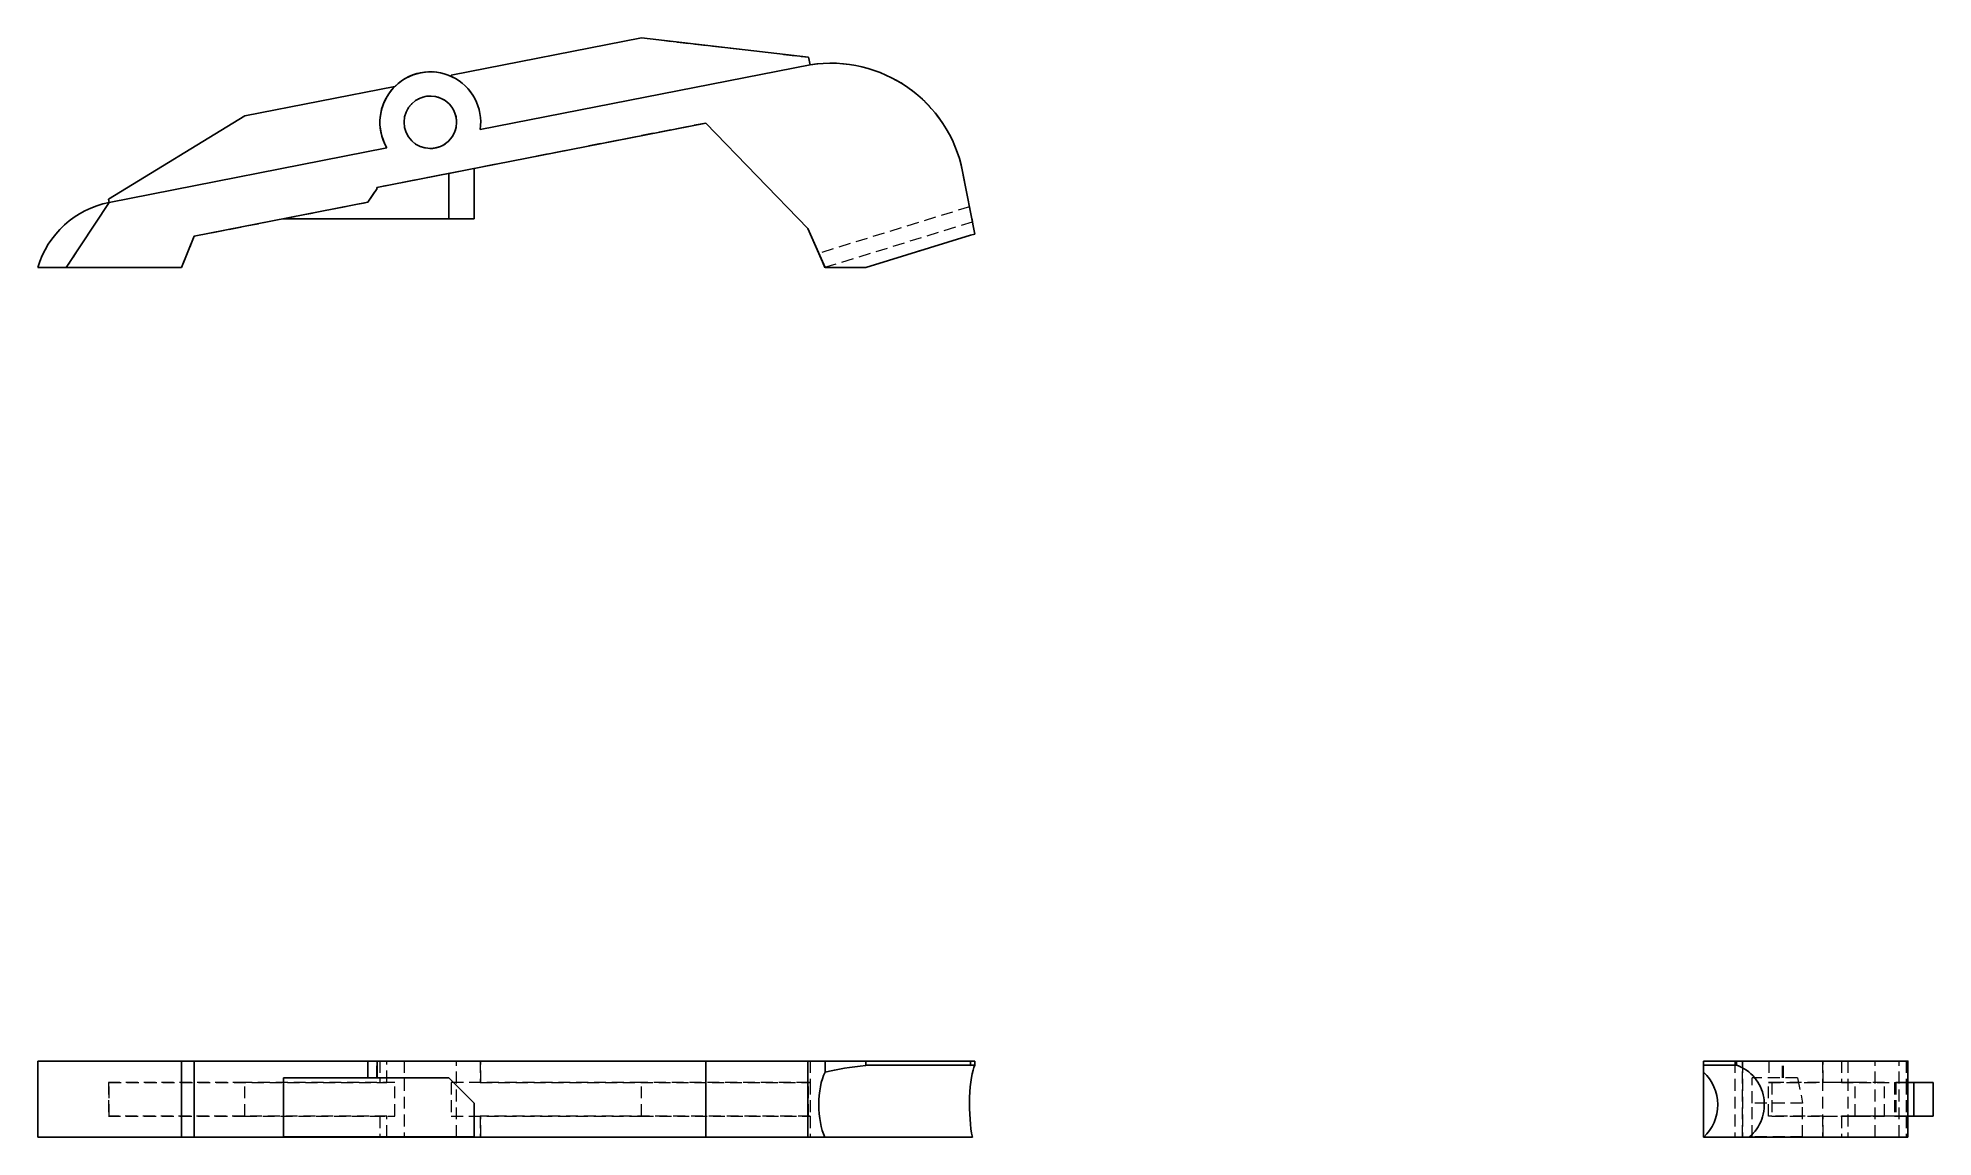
# Model space of a CAD drawing. Header units: millimetres. Extents: x 33 to 235, y 53 to 170.
import ezdxf

# ---------------------------------------------------------------- set-up
doc = ezdxf.new("R2010")
doc.units = ezdxf.units.MM
doc.linetypes.add('HIDDEN', pattern=[1.905, 1.27, -0.635])

msp = doc.modelspace()

# ---------------------------------------------------------------- linework, layer by layer
at = {"color": 7, "linetype": 'Continuous', "lineweight": 25}
for p, q in [((97.43, 170.25), (77.09, 166.26)), ((77.09, 166.26), (97.43, 170.25)), ((97.43, 170.25), (97.43, 170.25)), ((115.24, 168.19), (97.43, 170.25)), ((115.4, 167.38), (115.24, 168.19)), ((74.35, 166.61), (74.35, 166.61)), ((77.09, 166.26), (77.09, 166.26)), ((77.11, 166.15), (77.09, 166.26)), ((77.11, 166.15), (77.09, 166.26)), ((115.4, 167.38), (80.2, 160.47)), ((80.2, 160.47), (115.4, 167.38)), ((115.4, 167.38), (116.24, 167.49)), ((115.4, 167.38), (115.4, 167.38)), ((116.24, 167.49), (116.24, 167.49)), ((71.09, 165.08), (55.09, 161.94)), ((55.09, 161.94), (71.09, 165.08)), ((71.09, 165.08), (71.09, 165.08)), ((55.09, 161.94), (40.53, 153.05)), ((40.53, 153.05), (55.09, 161.94)), ((55.09, 161.94), (55.09, 161.94)), ((69.17, 154.28), (104.27, 161.17)), ((104.27, 161.17), (115.17, 149.92)), ((115.17, 149.92), (104.27, 161.17)), ((70.24, 158.51), (40.6, 152.69)), ((40.6, 152.69), (70.24, 158.51)), ((70.24, 158.51), (70.24, 158.51)), ((76.87, 155.79), (76.87, 150.95)), ((79.56, 156.32), (79.56, 150.95)), ((133, 149.29), (131.68, 155.99)), ((68.2, 152.72), (69.19, 154.19)), ((69.17, 154.28), (69.19, 154.19)), ((36.01, 145.75), (40.6, 152.69)), ((40.53, 153.05), (40.6, 152.69)), ((40.53, 153.05), (40.53, 153.05)), ((40.53, 153.05), (40.6, 152.69)), ((40.6, 152.69), (40.6, 152.69)), ((49.68, 149.08), (68.2, 152.72)), ((59.2, 150.95), (76.87, 150.95)), ((79.56, 150.95), (76.87, 150.95)), ((115.17, 149.92), (117, 145.75)), ((115.17, 149.92), (115.17, 149.92)), ((115.17, 149.92), (115.17, 149.92)), ((115.17, 149.92), (115.17, 149.92)), ((115.17, 149.92), (115.17, 149.92)), ((116.99, 145.77), (115.17, 149.92)), ((48.34, 145.75), (49.68, 149.08)), ((121.35, 145.75), (132.52, 149.2)), ((132.52, 149.2), (133, 149.29)), ((33, 145.75), (36.01, 145.75)), ((33, 145.75), (33, 145.75)), ((48.34, 145.75), (36.01, 145.75)), ((116.99, 145.77), (116.99, 145.77)), ((121.35, 145.75), (117, 145.75)), ((117, 145.75), (117, 145.75)), ((33, 61.06), (33, 52.94)), ((33, 61.06), (36.01, 61.06)), ((36.01, 61.06), (36.01, 61.06)), ((36.01, 61.06), (40.6, 61.06)), ((48.34, 61.06), (36.01, 61.06)), ((40.6, 61.06), (40.6, 61.06)), ((48.34, 52.94), (48.34, 61.06)), ((48.34, 61.06), (49.68, 61.06)), ((49.68, 61.06), (49.68, 52.94)), ((49.68, 61.06), (68.2, 61.06)), ((68.2, 61.06), (68.2, 59.27)), ((68.2, 61.06), (69.19, 61.06)), ((69.17, 61.06), (104.27, 61.06)), ((69.19, 59.27), (69.19, 61.06)), ((104.27, 61.06), (104.27, 52.94)), ((104.27, 61.06), (115.17, 61.06)), ((115.17, 52.94), (115.17, 61.06)), ((115.17, 61.06), (117, 61.06)), ((117, 61.06), (117, 59.87)), ((121.35, 61.06), (117, 61.06)), ((121.35, 60.6), (121.35, 61.06)), ((121.35, 61.06), (132.52, 61.06)), ((132.52, 60.6), (132.52, 61.06)), ((132.52, 61.06), (133, 61.06)), ((133, 60.62), (133, 61.06)), ((210.75, 61.06), (214.2, 61.06)), ((210.75, 61.06), (210.75, 61.06)), ((214.92, 61.06), (210.75, 61.06)), ((210.75, 61.06), (214.08, 61.06)), ((210.75, 61.06), (210.75, 61.06)), ((217.69, 61.06), (210.75, 61.06)), ((210.75, 60.6), (210.75, 61.06)), ((210.75, 61.06), (210.75, 61.06)), ((210.75, 61.06), (217.69, 61.06)), ((210.75, 61.06), (210.75, 61.06)), ((210.75, 61.06), (210.75, 61.06)), ((214.08, 61.06), (217.72, 61.06)), ((214.08, 61.06), (214.08, 61.06)), ((214.2, 61.06), (214.29, 61.06)), ((214.2, 60.6), (214.2, 61.06)), ((214.29, 61.06), (220.99, 61.06)), ((214.29, 60.62), (214.29, 61.06)), ((214.92, 61.06), (214.92, 61.06)), ((226.17, 61.06), (214.92, 61.06)), ((223.51, 61.06), (217.69, 61.06)), ((217.69, 61.06), (217.69, 61.06)), ((217.72, 61.06), (219.19, 61.06)), ((217.72, 61.06), (217.72, 61.06)), ((219.28, 61.06), (219.19, 61.06)), ((219.19, 61.06), (219.19, 61.06)), ((219.28, 61.06), (226.17, 61.06)), ((219.28, 61.06), (219.28, 61.06)), ((232.38, 61.06), (225.47, 61.06)), ((231.63, 61.06), (231.63, 61.06)), ((232.56, 52.94), (232.56, 61.06)), ((59.2, 52.96), (59.2, 59.27)), ((59.2, 59.27), (76.87, 59.27)), ((79.56, 56.57), (76.87, 59.27)), ((132.52, 60.6), (121.35, 60.6)), ((214.2, 60.6), (210.75, 60.6)), ((210.75, 60.6), (210.75, 59.87)), ((210.75, 52.94), (210.75, 59.87)), ((235.25, 58.77), (232.56, 58.77)), ((232.56, 58.77), (233.19, 58.77)), ((233.19, 58.77), (235.25, 58.77)), ((233.19, 55.18), (233.19, 58.77)), ((235.25, 55.18), (235.25, 58.77)), ((79.56, 52.96), (79.56, 56.57)), ((233.19, 55.18), (232.56, 55.18)), ((235.25, 55.18), (233.19, 55.18)), ((33, 52.94), (48.34, 52.94)), ((40.6, 52.94), (70.24, 52.94)), ((49.68, 52.94), (48.34, 52.94)), ((49.68, 52.94), (68.2, 52.94)), ((59.2, 52.96), (79.56, 52.96)), ((68.2, 52.96), (68.2, 52.94)), ((68.2, 52.94), (69.19, 52.94)), ((69.19, 52.94), (69.17, 52.94)), ((104.27, 52.94), (69.17, 52.94)), ((69.19, 52.94), (69.19, 52.96)), ((80.2, 52.94), (115.4, 52.94)), ((115.17, 52.94), (104.27, 52.94)), ((115.17, 52.94), (115.17, 52.94)), ((116.99, 52.94), (115.17, 52.94)), ((116.99, 52.94), (132.74, 52.94)), ((132.74, 52.94), (131.68, 52.94)), ((210.77, 52.94), (210.75, 52.94)), ((210.77, 52.94), (215.63, 52.94)), ((215.63, 52.94), (220.99, 52.94))]:
    msp.add_line(p, q, dxfattribs=at)
at = {"color": 7, "linetype": 'HIDDEN', "lineweight": 18}
for p, q in [((97.43, 170.25), (115.24, 168.19)), ((115.24, 168.19), (115.24, 168.19)), ((115.24, 168.19), (115.4, 167.38)), ((77.11, 166.15), (77.11, 166.15)), ((77.11, 166.15), (77.11, 166.15)), ((115.4, 167.38), (115.4, 167.38)), ((115.4, 167.38), (115.4, 167.38)), ((74.6, 164.04), (74.6, 164.04)), ((104.27, 161.17), (69.17, 154.28)), ((80.2, 160.47), (80.2, 160.47)), ((80.2, 160.47), (80.2, 160.47)), ((80.2, 160.47), (80.2, 160.47)), ((104.27, 161.17), (104.27, 161.17)), ((70.24, 158.51), (70.24, 158.51)), ((75.15, 158.46), (75.15, 158.46)), ((79.56, 156.32), (69.17, 154.28)), ((76.87, 155.79), (69.17, 154.28)), ((76.87, 155.79), (79.56, 156.32)), ((79.56, 156.32), (79.56, 156.32)), ((132.74, 150.63), (131.68, 155.99)), ((68.2, 152.72), (69.19, 154.19)), ((68.2, 152.72), (69.19, 154.19)), ((68.2, 152.72), (69.19, 154.19)), ((69.17, 154.28), (69.17, 154.28)), ((69.19, 154.19), (69.17, 154.28)), ((69.19, 154.19), (69.17, 154.28)), ((69.17, 154.28), (69.17, 154.28)), ((69.19, 154.19), (69.17, 154.28)), ((69.19, 154.19), (69.19, 154.19)), ((69.19, 154.19), (69.19, 154.19)), ((40.6, 152.69), (36.01, 145.75)), ((40.6, 152.69), (40.6, 152.69)), ((49.68, 149.08), (68.2, 152.72)), ((59.2, 150.95), (68.2, 152.72)), ((59.2, 150.95), (68.2, 152.72)), ((68.2, 152.72), (68.2, 152.72)), ((68.2, 152.72), (68.2, 152.72)), ((132.42, 152.23), (116.33, 147.26)), ((59.2, 150.95), (59.2, 150.95)), ((116.99, 145.77), (132.74, 150.63)), ((49.68, 149.08), (48.34, 145.75)), ((49.68, 149.08), (49.68, 149.08)), ((132.52, 149.2), (121.35, 145.75)), ((133, 149.29), (132.52, 149.2)), ((132.52, 149.2), (132.52, 149.2)), ((133, 149.29), (133, 149.29)), ((121.35, 145.75), (121.35, 145.75)), ((40.6, 61.06), (36.01, 61.06)), ((70.24, 61.06), (40.6, 61.06)), ((69.17, 61.06), (69.19, 61.06)), ((69.17, 59.27), (69.17, 61.06)), ((69.49, 61.06), (69.49, 58.77)), ((70.24, 58.77), (70.24, 61.06)), ((72.07, 61.06), (72.07, 52.94)), ((77.68, 52.94), (77.68, 61.06)), ((80.2, 61.06), (80.2, 58.77)), ((115.4, 61.06), (80.2, 61.06)), ((80.26, 58.77), (80.26, 61.06)), ((115.17, 61.06), (115.17, 61.06)), ((115.17, 61.06), (115.17, 52.94)), ((115.4, 61.06), (115.4, 58.77)), ((133, 61.06), (131.68, 61.06)), ((214.08, 61.06), (214.08, 52.94)), ((214.92, 61.06), (214.92, 52.94)), ((214.92, 52.94), (214.92, 61.06)), ((217.72, 61.06), (217.72, 59.27)), ((219.19, 59.27), (219.19, 61.06)), ((219.28, 59.27), (219.28, 61.06)), ((223.45, 61.06), (223.45, 52.94)), ((223.51, 58.77), (223.51, 61.06)), ((225.47, 61.06), (225.47, 58.77)), ((226.17, 61.06), (226.17, 52.94)), ((229.06, 52.94), (229.06, 61.06)), ((231.63, 52.94), (231.63, 61.06)), ((232.38, 61.06), (232.38, 58.77)), ((40.53, 58.77), (40.6, 58.77)), ((40.53, 58.77), (40.53, 55.18)), ((55.09, 58.77), (40.53, 58.77)), ((40.6, 55.18), (40.6, 58.77)), ((40.6, 58.77), (70.24, 58.77)), ((55.09, 55.18), (55.09, 58.77)), ((71.09, 58.77), (55.09, 58.77)), ((71.09, 55.18), (71.09, 58.77)), ((77.09, 58.77), (77.09, 55.18)), ((77.11, 58.77), (77.09, 58.77)), ((97.43, 58.77), (77.09, 58.77)), ((77.11, 58.77), (77.11, 55.18)), ((80.2, 58.77), (115.4, 58.77)), ((97.43, 55.18), (97.43, 58.77)), ((115.24, 58.77), (97.43, 58.77)), ((115.4, 58.77), (115.24, 58.77)), ((115.24, 55.18), (115.24, 58.77)), ((115.4, 58.77), (115.4, 55.18)), ((215.95, 56.57), (215.95, 59.27)), ((220.79, 59.27), (215.95, 59.27)), ((217.69, 58.77), (223.51, 58.77)), ((218.05, 58.77), (217.69, 58.77)), ((217.69, 55.18), (217.69, 58.77)), ((226.94, 58.77), (218.05, 58.77)), ((218.05, 58.77), (218.05, 55.18)), ((220.79, 59.27), (221.32, 56.57)), ((225.47, 58.77), (232.38, 58.77)), ((230.08, 58.77), (226.94, 58.77)), ((226.94, 55.18), (226.94, 58.77)), ((230.08, 55.18), (230.08, 58.77)), ((231.15, 58.77), (231.26, 58.77)), ((231.15, 58.77), (231.15, 55.18)), ((232.56, 58.77), (231.26, 58.77)), ((231.26, 58.77), (231.26, 55.18)), ((232.38, 58.77), (232.38, 55.18)), ((232.38, 58.77), (232.56, 58.77)), ((40.53, 55.18), (55.09, 55.18)), ((40.53, 55.18), (40.6, 55.18)), ((70.24, 55.18), (40.6, 55.18)), ((55.09, 55.18), (71.09, 55.18)), ((69.49, 55.18), (69.49, 52.94)), ((70.24, 52.94), (70.24, 55.18)), ((77.09, 55.18), (97.43, 55.18)), ((77.11, 55.18), (77.09, 55.18)), ((80.2, 55.18), (80.2, 52.94)), ((115.4, 55.18), (80.2, 55.18)), ((80.26, 52.94), (80.26, 55.18)), ((97.43, 55.18), (115.24, 55.18)), ((115.24, 55.18), (115.4, 55.18)), ((115.4, 55.18), (115.4, 52.94)), ((221.32, 56.57), (215.95, 56.57)), ((215.95, 52.96), (215.95, 56.57)), ((223.51, 55.18), (217.69, 55.18)), ((218.05, 55.18), (217.69, 55.18)), ((218.05, 55.18), (226.94, 55.18)), ((221.32, 52.96), (221.32, 56.57)), ((223.51, 52.94), (223.51, 55.18)), ((232.38, 55.18), (225.47, 55.18)), ((225.47, 55.18), (225.47, 52.94)), ((226.94, 55.18), (230.08, 55.18)), ((231.15, 55.18), (231.26, 55.18)), ((231.26, 55.18), (235.25, 55.18)), ((232.38, 55.18), (232.38, 52.94)), ((232.56, 55.18), (232.38, 55.18)), ((69.17, 52.94), (69.17, 52.96)), ((210.77, 52.94), (214.92, 52.94)), ((214.08, 52.94), (210.77, 52.94)), ((214.08, 52.94), (217.72, 52.94)), ((214.92, 52.94), (226.17, 52.94)), ((214.92, 52.94), (214.92, 52.94)), ((221.32, 52.96), (215.95, 52.96)), ((217.69, 52.94), (223.51, 52.94)), ((217.72, 52.96), (217.72, 52.94)), ((217.72, 52.94), (219.19, 52.94)), ((219.19, 52.94), (219.19, 52.96)), ((219.19, 52.94), (219.28, 52.94)), ((219.28, 52.94), (219.28, 52.96)), ((226.17, 52.94), (219.28, 52.94)), ((225.47, 52.94), (232.38, 52.94))]:
    msp.add_line(p, q, dxfattribs=at)
at = {"color": 7, "linetype": 'HIDDEN', "lineweight": 18, "flags": 128}
for points in [[(40.6, 61.06), (39.64, 61.06), (38.72, 61.06), (37.83, 61.06), (36.99, 61.06), (36.2, 61.06), (35.47, 61.06), (34.82, 61.06), (34.23, 61.06), (33.73, 61.06), (33.32, 61.06), (33, 61.06)], [(80.2, 61.06), (80.26, 61.06), (80.23, 61.06), (80.11, 61.06), (79.91, 61.06), (79.62, 61.06), (79.26, 61.06), (78.83, 61.06), (78.33, 61.06), (77.78, 61.06), (77.18, 61.06), (76.55, 61.06), (75.88, 61.06), (75.2, 61.06), (74.52, 61.06), (73.84, 61.06), (73.18, 61.06), (72.54, 61.06), (71.94, 61.06), (71.39, 61.06), (70.9, 61.06), (70.47, 61.06), (70.11, 61.06), (69.83, 61.06), (69.63, 61.06), (69.52, 61.06), (69.49, 61.06), (69.55, 61.06), (69.7, 61.06), (69.93, 61.06), (70.24, 61.06)], [(72.12, 61.06), (72.26, 61.06), (72.48, 61.06), (72.76, 61.06), (73.12, 61.06), (73.52, 61.06), (73.97, 61.06), (74.44, 61.06), (74.93, 61.06), (75.42, 61.06), (75.89, 61.06), (76.32, 61.06), (76.72, 61.06), (77.06, 61.06), (77.33, 61.06), (77.53, 61.06), (77.65, 61.06), (77.68, 61.06), (77.63, 61.06), (77.49, 61.06), (77.28, 61.06), (76.99, 61.06), (76.64, 61.06), (76.23, 61.06), (75.78, 61.06), (75.31, 61.06), (74.82, 61.06), (74.34, 61.06), (73.87, 61.06), (73.43, 61.06), (73.03, 61.06), (72.69, 61.06), (72.42, 61.06), (72.22, 61.06), (72.11, 61.06), (72.07, 61.06), (72.12, 61.06)], [(131.68, 61.06), (131.43, 61.06), (131.1, 61.06), (130.68, 61.06), (130.19, 61.06), (129.63, 61.06), (129, 61.06), (128.3, 61.06), (127.53, 61.06), (126.71, 61.06), (125.84, 61.06), (124.91, 61.06), (123.95, 61.06), (122.94, 61.06), (121.91, 61.06), (120.85, 61.06), (119.77, 61.06), (118.68, 61.06), (117.58, 61.06), (116.49, 61.06), (115.4, 61.06)], [(71.09, 58.77), (70.62, 58.77), (70.22, 58.77), (69.9, 58.77), (69.67, 58.77), (69.54, 58.77), (69.49, 58.77), (69.54, 58.77), (69.69, 58.77), (69.92, 58.77), (70.24, 58.77)], [(80.2, 58.77), (80.26, 58.77), (80.23, 58.77), (80.1, 58.77), (79.9, 58.77), (79.6, 58.77), (79.23, 58.77), (78.79, 58.77), (78.28, 58.77), (77.72, 58.77), (77.11, 58.77)], [(230.08, 58.77), (229.55, 58.77), (228.96, 58.77), (228.32, 58.77), (227.64, 58.77), (226.94, 58.77), (226.23, 58.77), (225.52, 58.77), (224.82, 58.77), (224.15, 58.77), (223.51, 58.77)], [(225.47, 58.77), (226.16, 58.77), (226.85, 58.77), (227.53, 58.77), (228.2, 58.77), (228.82, 58.77), (229.41, 58.77), (229.95, 58.77), (230.42, 58.77), (230.82, 58.77), (231.15, 58.77)], [(70.24, 55.18), (69.92, 55.18), (69.69, 55.18), (69.54, 55.18), (69.49, 55.18), (69.54, 55.18), (69.67, 55.18), (69.9, 55.18), (70.22, 55.18), (70.62, 55.18), (71.09, 55.18)], [(77.11, 55.18), (77.72, 55.18), (78.28, 55.18), (78.79, 55.18), (79.23, 55.18), (79.6, 55.18), (79.9, 55.18), (80.1, 55.18), (80.23, 55.18), (80.26, 55.18), (80.2, 55.18)], [(223.51, 55.18), (224.15, 55.18), (224.82, 55.18), (225.52, 55.18), (226.23, 55.18), (226.94, 55.18), (227.64, 55.18), (228.32, 55.18), (228.96, 55.18), (229.55, 55.18), (230.08, 55.18)], [(231.15, 55.18), (230.82, 55.18), (230.42, 55.18), (229.95, 55.18), (229.41, 55.18), (228.82, 55.18), (228.2, 55.18), (227.53, 55.18), (226.85, 55.18), (226.16, 55.18), (225.47, 55.18)], [(217.69, 52.94), (217.45, 52.94), (217.12, 52.94), (216.7, 52.94), (216.19, 52.94), (215.61, 52.94), (214.94, 52.94), (214.21, 52.94), (213.42, 52.94), (212.57, 52.94), (211.68, 52.94), (210.75, 52.94)], [(225.71, 52.94), (226.2, 52.94), (226.68, 52.94), (227.16, 52.94), (227.61, 52.94), (228.01, 52.94), (228.36, 52.94), (228.65, 52.94), (228.87, 52.94), (229, 52.94), (229.05, 52.94), (229.02, 52.94), (228.9, 52.94), (228.71, 52.94), (228.43, 52.94), (228.09, 52.94), (227.7, 52.94), (227.26, 52.94), (226.79, 52.94), (226.31, 52.94), (225.82, 52.94), (225.34, 52.94), (224.9, 52.94), (224.49, 52.94), (224.14, 52.94), (223.85, 52.94), (223.64, 52.94), (223.5, 52.94), (223.45, 52.94), (223.48, 52.94), (223.6, 52.94), (223.8, 52.94), (224.07, 52.94), (224.41, 52.94), (224.8, 52.94), (225.24, 52.94), (225.71, 52.94)], [(225.47, 52.94), (226.15, 52.94), (226.84, 52.94), (227.51, 52.94), (228.17, 52.94), (228.79, 52.94), (229.37, 52.94), (229.9, 52.94), (230.38, 52.94), (230.78, 52.94), (231.12, 52.94), (231.37, 52.94), (231.54, 52.94), (231.62, 52.94), (231.62, 52.94), (231.53, 52.94), (231.36, 52.94), (231.1, 52.94), (230.77, 52.94), (230.36, 52.94), (229.88, 52.94), (229.35, 52.94), (228.76, 52.94), (228.14, 52.94), (227.48, 52.94), (226.81, 52.94), (226.12, 52.94), (225.44, 52.94), (224.77, 52.94), (224.12, 52.94), (223.51, 52.94)], [(232.38, 52.94), (232.51, 52.94), (232.56, 52.94), (232.56, 52.94)]]:
    msp.add_lwpolyline(points, dxfattribs=at)
at = {"color": 7, "linetype": 'Continuous', "lineweight": 25, "flags": 128}
for points in [[(217.69, 61.06), (217.45, 61.06), (217.12, 61.06), (216.7, 61.06), (216.19, 61.06), (215.61, 61.06), (214.94, 61.06), (214.21, 61.06), (213.42, 61.06), (212.57, 61.06), (211.68, 61.06), (210.75, 61.06)], [(220.99, 61.06), (222.06, 61.06), (223.11, 61.06), (224.13, 61.06), (225.11, 61.06), (226.05, 61.06), (226.95, 61.06), (227.79, 61.06), (228.58, 61.06), (229.31, 61.06), (229.97, 61.06), (230.57, 61.06), (231.09, 61.06), (231.53, 61.06), (231.9, 61.06), (232.19, 61.06), (232.4, 61.06), (232.52, 61.06), (232.56, 61.06), (232.51, 61.06), (232.38, 61.06)], [(225.71, 61.06), (225.24, 61.06), (224.8, 61.06), (224.41, 61.06), (224.07, 61.06), (223.8, 61.06), (223.6, 61.06), (223.48, 61.06), (223.45, 61.06), (223.5, 61.06), (223.64, 61.06), (223.85, 61.06), (224.14, 61.06), (224.49, 61.06), (224.9, 61.06), (225.34, 61.06), (225.82, 61.06), (226.31, 61.06), (226.79, 61.06), (227.26, 61.06), (227.7, 61.06), (228.09, 61.06), (228.43, 61.06), (228.71, 61.06), (228.9, 61.06), (229.02, 61.06), (229.05, 61.06), (229, 61.06), (228.87, 61.06), (228.65, 61.06), (228.36, 61.06), (228.01, 61.06), (227.61, 61.06), (227.16, 61.06), (226.68, 61.06), (226.2, 61.06), (225.71, 61.06)], [(225.47, 61.06), (226.15, 61.06), (226.84, 61.06), (227.51, 61.06), (228.17, 61.06), (228.79, 61.06), (229.37, 61.06), (229.9, 61.06), (230.38, 61.06), (230.78, 61.06), (231.12, 61.06), (231.37, 61.06), (231.54, 61.06), (231.62, 61.06), (231.62, 61.06), (231.53, 61.06), (231.36, 61.06), (231.1, 61.06), (230.77, 61.06), (230.36, 61.06), (229.88, 61.06), (229.35, 61.06), (228.76, 61.06), (228.14, 61.06), (227.48, 61.06), (226.81, 61.06), (226.12, 61.06), (225.44, 61.06), (224.77, 61.06), (224.12, 61.06), (223.51, 61.06)], [(40.6, 52.94), (39.64, 52.94), (38.72, 52.94), (37.83, 52.94), (36.99, 52.94), (36.2, 52.94), (35.47, 52.94), (34.82, 52.94), (34.23, 52.94), (33.73, 52.94), (33.32, 52.94), (33, 52.94)], [(80.2, 52.94), (80.26, 52.94), (80.23, 52.94), (80.11, 52.94), (79.91, 52.94), (79.62, 52.94), (79.26, 52.94), (78.83, 52.94), (78.33, 52.94), (77.78, 52.94), (77.18, 52.94), (76.55, 52.94), (75.88, 52.94), (75.2, 52.94), (74.52, 52.94), (73.84, 52.94), (73.18, 52.94), (72.54, 52.94), (71.94, 52.94), (71.39, 52.94), (70.9, 52.94), (70.47, 52.94), (70.11, 52.94), (69.83, 52.94), (69.63, 52.94), (69.52, 52.94), (69.49, 52.94), (69.55, 52.94), (69.7, 52.94), (69.93, 52.94), (70.24, 52.94)], [(72.12, 52.94), (72.07, 52.94), (72.11, 52.94), (72.22, 52.94), (72.42, 52.94), (72.69, 52.94), (73.03, 52.94), (73.43, 52.94), (73.87, 52.94), (74.34, 52.94), (74.82, 52.94), (75.31, 52.94), (75.78, 52.94), (76.23, 52.94), (76.64, 52.94), (76.99, 52.94), (77.28, 52.94), (77.49, 52.94), (77.63, 52.94), (77.68, 52.94), (77.65, 52.94), (77.53, 52.94), (77.33, 52.94), (77.06, 52.94), (76.72, 52.94), (76.32, 52.94), (75.89, 52.94), (75.42, 52.94), (74.93, 52.94), (74.44, 52.94), (73.97, 52.94), (73.52, 52.94), (73.12, 52.94), (72.76, 52.94), (72.48, 52.94), (72.26, 52.94), (72.12, 52.94)], [(115.4, 52.94), (116.49, 52.94), (117.58, 52.94), (118.68, 52.94), (119.77, 52.94), (120.85, 52.94), (121.91, 52.94), (122.94, 52.94), (123.95, 52.94), (124.91, 52.94), (125.84, 52.94), (126.71, 52.94), (127.53, 52.94), (128.3, 52.94), (129, 52.94), (129.63, 52.94), (130.19, 52.94), (130.68, 52.94), (131.1, 52.94), (131.43, 52.94), (131.68, 52.94)], [(232.56, 52.94), (232.52, 52.94), (232.4, 52.94), (232.19, 52.94), (231.9, 52.94), (231.53, 52.94), (231.09, 52.94), (230.57, 52.94), (229.97, 52.94), (229.31, 52.94), (228.58, 52.94), (227.79, 52.94), (226.95, 52.94), (226.05, 52.94), (225.11, 52.94), (224.13, 52.94), (223.11, 52.94), (222.06, 52.94), (220.99, 52.94)]]:
    msp.add_lwpolyline(points, dxfattribs=at)
at = {"color": 7, "linetype": 'Continuous', "lineweight": 25}
msp.add_circle((74.88, 161.25), 2.8, dxfattribs=at)
for centre, radius, start, end in [((74.88, 161.25), 5.38, 351.6408, 210.5832), ((74.88, 161.25), 5.38, 95.556, 134.6693), ((117.63, 153.23), 14.32, 11.112, 98.9667), ((74.88, 161.25), 5.38, 134.6693, 210.5832), ((74.88, 161.25), 2.8, 275.556, 95.556), ((42.51, 142.97), 9.91, 101.112, 163.7289), ((42.51, 142.97), 9.91, 101.112, 163.7289)]:
    msp.add_arc(centre, radius, start, end, dxfattribs=at)
at = {"color": 7, "linetype": 'HIDDEN', "lineweight": 18}
for centre, radius, start, end in [((74.88, 161.25), 5.38, 351.6408, 95.556), ((74.88, 161.25), 5.38, 351.6408, 65.479), ((74.88, 161.25), 5.38, 351.6408, 65.479), ((117.63, 153.23), 14.32, 11.112, 95.556), ((74.88, 161.25), 5.38, 134.6693, 210.5832), ((74.88, 161.25), 5.38, 134.6693, 210.5832), ((74.88, 161.25), 2.8, 95.556, 191.112), ((74.88, 161.25), 2.8, 191.112, 275.556)]:
    msp.add_arc(centre, radius, start, end, dxfattribs=at)
msp.add_ellipse((133.29, 147.81), major_axis=(-0.87, 4.43), ratio=0.000005, start_param=5.054626, end_param=7.162026, dxfattribs=at)
at = {"color": 7, "linetype": 'Continuous', "lineweight": 25}
for centre, major_axis, ratio, start_param, end_param in [((118.15, 143.13), (-1.81, 4.13), 0.000005, 5.398245, 7.162025), ((118.15, 56.39), (0, 4.49), 0.404263, 0.685858, 2.449638), ((126.62, 56.39), (15.19, 0), 0.295258, 1.925392, 2.256655), ((133.29, 56.39), (0, 4.49), 0.193811, 0.342237, 2.449638), ((146.99, 56.39), (41.69, 0), 0.107605, 1.913033, 1.925391), ((208.13, 56.39), (0, 4.49), 0.921731, 3.833561, 5.597341), ((217.04, 56.39), (8.19, 0), 0.547858, 1.913053, 1.925411), ((212.81, 56.39), (0, 4.49), 0.986768, 3.833585, 5.940985)]:
    msp.add_ellipse(centre, major_axis=major_axis, ratio=ratio, start_param=start_param, end_param=end_param, dxfattribs=at)

doc.saveas('drawing.dxf')
